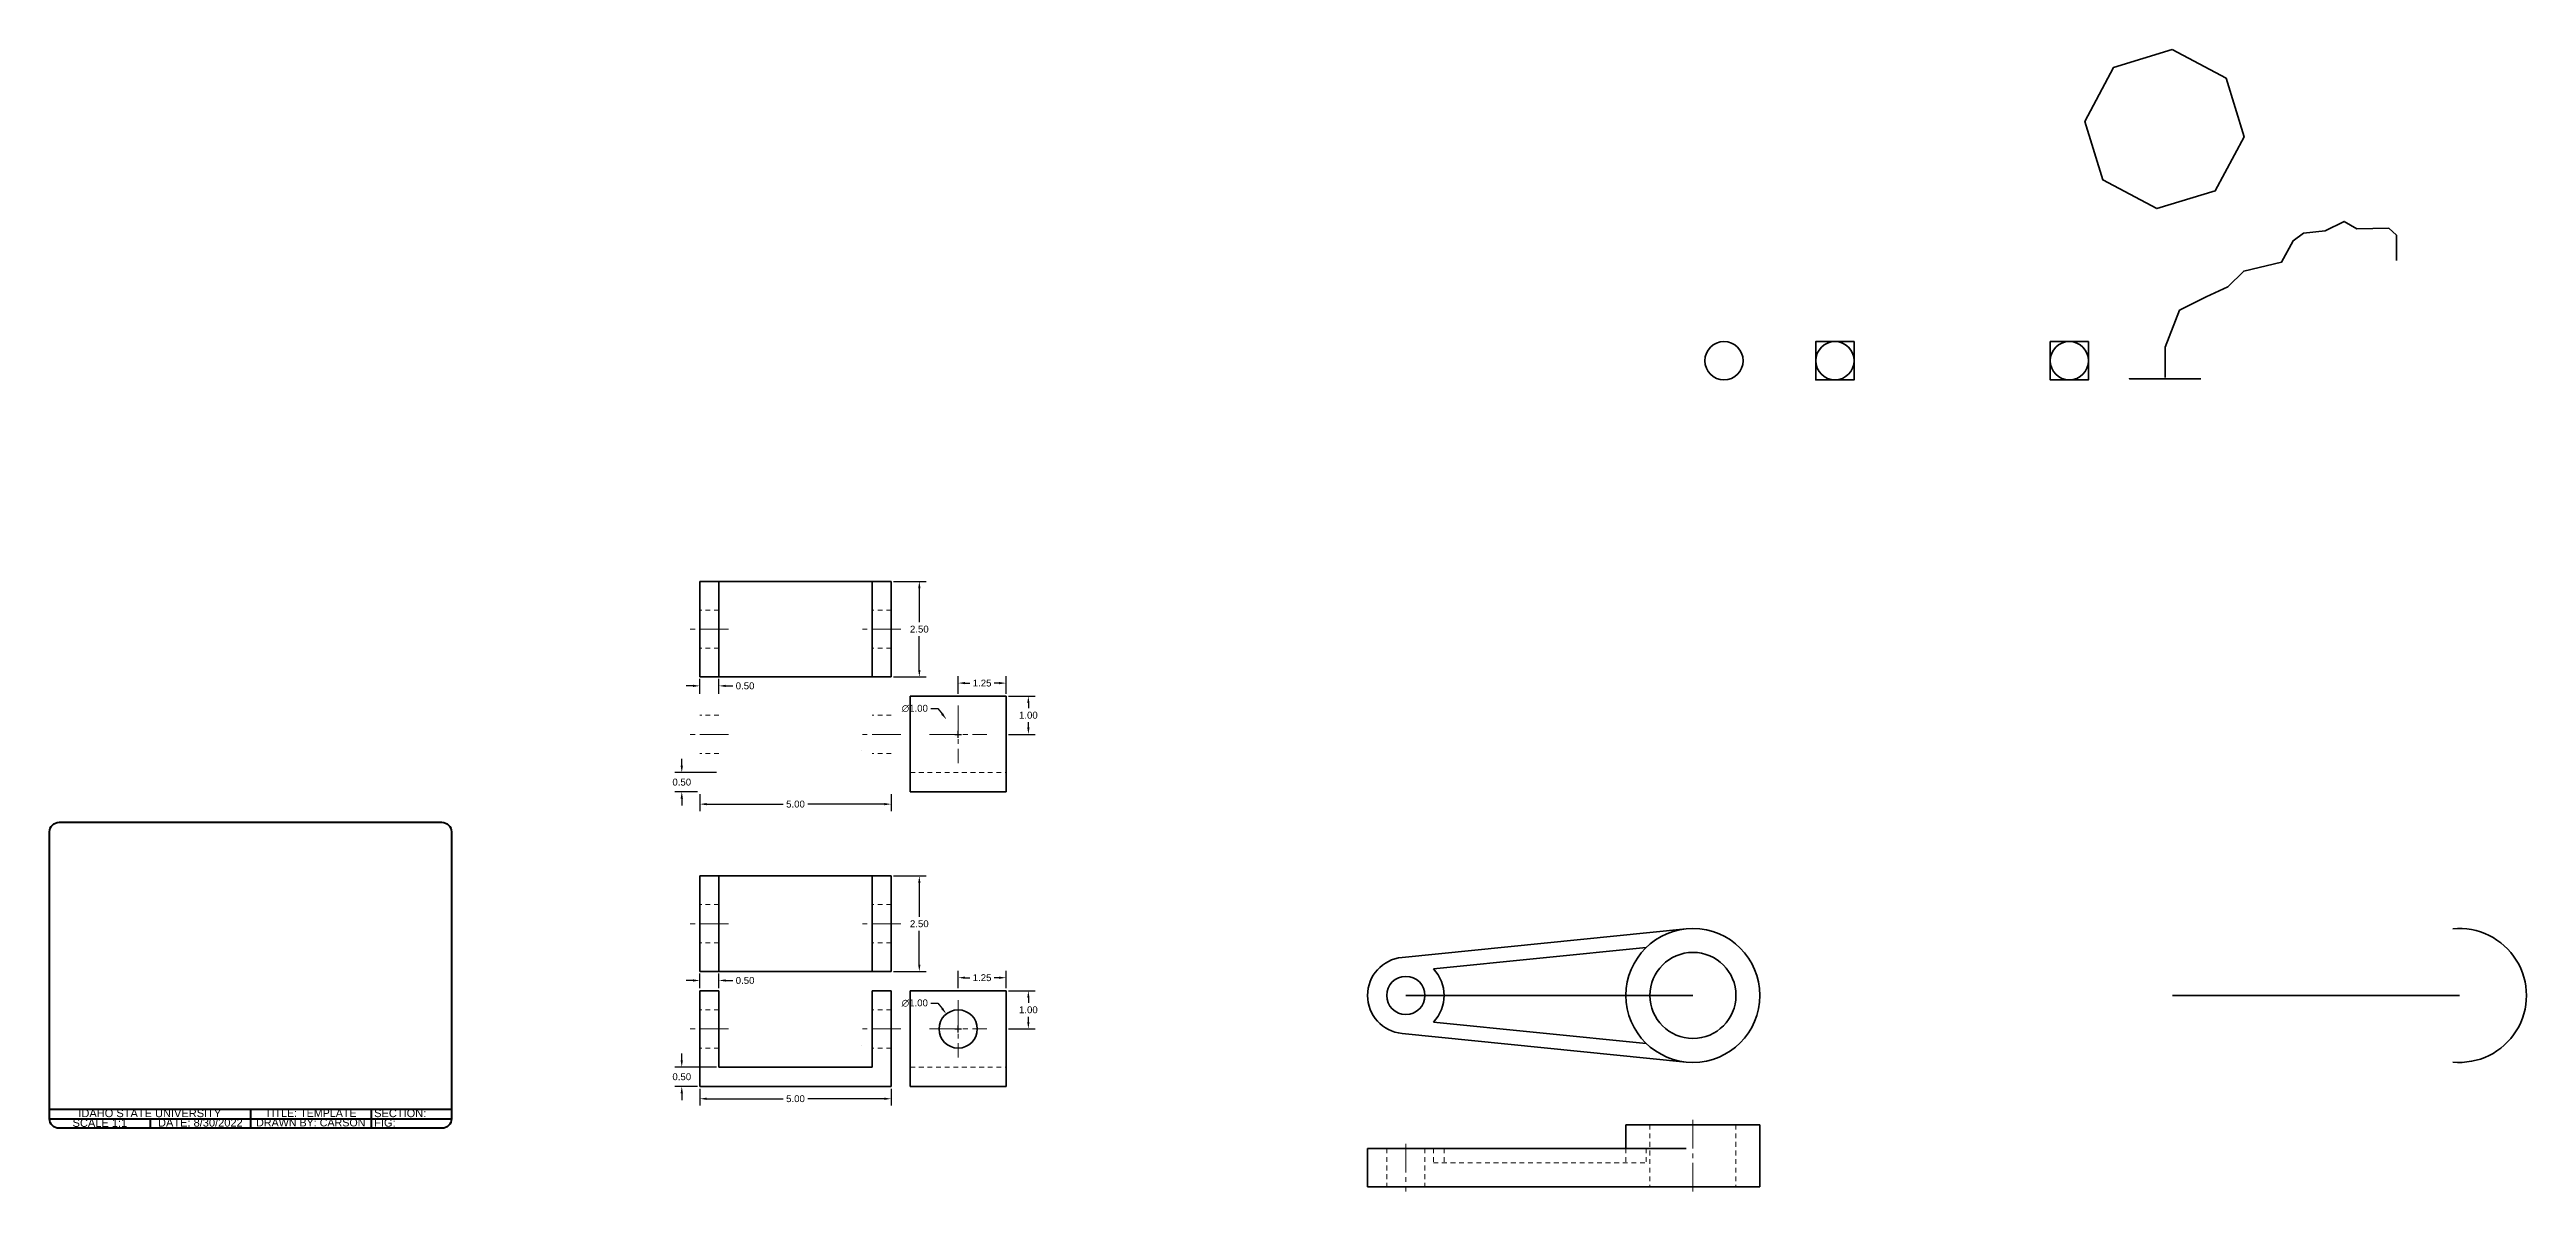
# Model space of a CAD drawing. Header units: inches. Extents: x 3.7 to 68.4, y 1.7 to 31.6.
import ezdxf

# ---------------------------------------------------------------- set-up
doc = ezdxf.new("R2010")
doc.units = ezdxf.units.IN
doc.header["$MEASUREMENT"] = 0
doc.linetypes.add('CENTER2', pattern=[1.125, 0.75, -0.125, 0.125, -0.125])
doc.linetypes.add('HIDDEN2', pattern=[0.1875, 0.125, -0.0625])
for name, color, linetype, lineweight in [('Border', 5, 'Continuous', 50), ('Center', 1, 'CENTER2', 13), ('Construction', 4, 'Continuous', 35), ('Hidden', 3, 'HIDDEN2', 13), ('Visible', 6, 'Continuous', 35)]:
    doc.layers.add(name, color=color, linetype=linetype, lineweight=lineweight)
doc.layers.add('Text', color=7, linetype='Continuous', lineweight=35, true_color=0xa552a5)
doc.styles.get("Standard").update_dxf_attribs({"font": 'arial.ttf'})
doc.dimstyles.get("Standard").update_dxf_attribs({"dimtxt": 0.18, "dimasz": 0.18, "dimexe": 0.18, "dimexo": 0.0625, "dimgap": 0.09, "dimtad": 0, "dimtih": 1, "dimtoh": 1, "dimzin": 0, "dimdsep": 46, "dimtxsty": 'Standard', "dimcen": 0.09, "dimadec": 0, "dimazin": 0, "dimtfac": 1, "dimtofl": 0, "dimtmove": 0, "dimatfit": 3, "dimfxl": 1, "dimtolj": 1, "dimtzin": 0, "dimarcsym": 0})

# ---------------------------------------------------------------- blocks, each defined once
blk = doc.blocks.new('*D2')
at = {"layer": 'Defpoints', "color": 0, "transparency": 16777216}
for p in [(25.644, 9.953), (25.644, 7.453), (26.379, 7.453)]:
    blk.add_point(p, dxfattribs=at)
at = {"layer": 'Text', "color": 0, "lineweight": -2, "transparency": 16777216}
for p, q in [((25.706, 9.953), (26.559, 9.953)), ((26.379, 9.773), (26.379, 8.885)), ((26.379, 7.633), (26.379, 8.521)), ((25.706, 7.453), (26.559, 7.453))]:
    blk.add_line(p, q, dxfattribs=at)
at = {"layer": 'Text', "color": 0, "transparency": 16777216}
for points in [[(26.349, 9.773), (26.409, 9.773), (26.379, 9.953)], [(26.349, 7.633), (26.409, 7.633), (26.379, 7.453)]]:
    blk.add_solid(points, dxfattribs=at)
at = {"layer": 'Text', "color": 0, "transparency": 16777216, "insert": (26.379, 8.703), "char_height": 0.18, "attachment_point": 5}
blk.add_mtext('\\A1;2.50', dxfattribs=at)
blk = doc.blocks.new('*D3')
at = {"layer": 'Defpoints', "color": 0, "transparency": 16777216}
for p in [(20.644, 4.453), (25.644, 4.453), (25.644, 4.129)]:
    blk.add_point(p, dxfattribs=at)
at = {"layer": 'Text', "color": 0, "lineweight": -2, "transparency": 16777216}
for p, q in [((20.644, 4.391), (20.644, 3.949)), ((20.824, 4.129), (22.82, 4.129)), ((25.464, 4.129), (23.467, 4.129)), ((25.644, 4.391), (25.644, 3.949))]:
    blk.add_line(p, q, dxfattribs=at)
at = {"layer": 'Text', "color": 0, "transparency": 16777216}
for points in [[(20.824, 4.159), (20.824, 4.099), (20.644, 4.129)], [(25.464, 4.159), (25.464, 4.099), (25.644, 4.129)]]:
    blk.add_solid(points, dxfattribs=at)
at = {"layer": 'Text', "color": 0, "transparency": 16777216, "insert": (23.144, 4.129), "char_height": 0.18, "attachment_point": 5}
blk.add_mtext('\\A1;5.00', dxfattribs=at)
blk = doc.blocks.new('*D4')
at = {"layer": 'Defpoints', "color": 0, "transparency": 16777216}
for p in [(21.144, 7.221), (20.644, 6.953), (21.144, 6.953)]:
    blk.add_point(p, dxfattribs=at)
at = {"layer": 'Text', "color": 0, "lineweight": -2, "transparency": 16777216}
for p, q in [((20.464, 7.221), (20.284, 7.221)), ((20.644, 7.016), (20.644, 7.401)), ((21.144, 7.016), (21.144, 7.401)), ((21.324, 7.221), (21.504, 7.221))]:
    blk.add_line(p, q, dxfattribs=at)
at = {"layer": 'Text', "color": 0, "transparency": 16777216}
for points in [[(20.464, 7.251), (20.464, 7.191), (20.644, 7.221)], [(21.324, 7.251), (21.324, 7.191), (21.144, 7.221)]]:
    blk.add_solid(points, dxfattribs=at)
at = {"layer": 'Text', "color": 0, "transparency": 16777216, "insert": (21.827, 7.221), "char_height": 0.18, "attachment_point": 5}
blk.add_mtext('\\A1;0.50', dxfattribs=at)
blk = doc.blocks.new('*D5')
at = {"layer": 'Defpoints', "color": 0, "transparency": 16777216}
for p in [(28.644, 7.293), (27.394, 6.953), (28.644, 6.953)]:
    blk.add_point(p, dxfattribs=at)
at = {"layer": 'Text', "color": 0, "lineweight": -2, "transparency": 16777216}
for p, q in [((27.394, 7.016), (27.394, 7.473)), ((27.574, 7.293), (27.703, 7.293)), ((28.464, 7.293), (28.335, 7.293)), ((28.644, 7.016), (28.644, 7.473))]:
    blk.add_line(p, q, dxfattribs=at)
at = {"layer": 'Text', "color": 0, "transparency": 16777216}
for points in [[(27.574, 7.323), (27.574, 7.263), (27.394, 7.293)], [(28.464, 7.323), (28.464, 7.263), (28.644, 7.293)]]:
    blk.add_solid(points, dxfattribs=at)
at = {"layer": 'Text', "color": 0, "transparency": 16777216, "insert": (28.019, 7.293), "char_height": 0.18, "attachment_point": 5}
blk.add_mtext('\\A1;1.25', dxfattribs=at)
blk = doc.blocks.new('*D6')
at = {"layer": 'Defpoints', "color": 0, "transparency": 16777216}
for p in [(27.085, 6.347), (27.703, 5.56)]:
    blk.add_point(p, dxfattribs=at)
at = {"layer": 'Text', "color": 0, "lineweight": -2, "transparency": 16777216}
for p, q in [((26.683, 6.63), (26.863, 6.63)), ((26.863, 6.63), (26.974, 6.488)), ((27.304, 5.953), (27.484, 5.953)), ((27.394, 5.863), (27.394, 6.043))]:
    blk.add_line(p, q, dxfattribs=at)
at = {"layer": 'Text', "color": 0, "transparency": 16777216}
blk.add_solid([(26.998, 6.507), (26.95, 6.47), (27.085, 6.347)], dxfattribs=at)
at = {"layer": 'Text', "color": 0, "transparency": 16777216, "insert": (26.261, 6.63), "char_height": 0.18, "attachment_point": 5}
blk.add_mtext('\\A1;∅1.00', dxfattribs=at)
blk = doc.blocks.new('*D7')
at = {"layer": 'Defpoints', "color": 0, "transparency": 16777216}
for p in [(20.173, 4.953), (21.144, 4.953), (20.644, 4.453)]:
    blk.add_point(p, dxfattribs=at)
at = {"layer": 'Text', "color": 0, "lineweight": -2, "transparency": 16777216}
for p, q in [((20.173, 5.133), (20.173, 5.313)), ((21.081, 4.953), (19.993, 4.953)), ((20.581, 4.453), (19.993, 4.453)), ((20.173, 4.273), (20.173, 4.093))]:
    blk.add_line(p, q, dxfattribs=at)
at = {"layer": 'Text', "color": 0, "transparency": 16777216}
for points in [[(20.143, 5.133), (20.203, 5.133), (20.173, 4.953)], [(20.143, 4.273), (20.203, 4.273), (20.173, 4.453)]]:
    blk.add_solid(points, dxfattribs=at)
at = {"layer": 'Text', "color": 0, "transparency": 16777216, "insert": (20.173, 4.703), "char_height": 0.18, "attachment_point": 5}
blk.add_mtext('\\A1;0.50', dxfattribs=at)
blk = doc.blocks.new('*D8')
at = {"layer": 'Defpoints', "color": 0, "transparency": 16777216}
for p in [(28.644, 6.953), (29.228, 6.953), (28.644, 5.953)]:
    blk.add_point(p, dxfattribs=at)
at = {"layer": 'Text', "color": 0, "lineweight": -2, "transparency": 16777216}
for p, q in [((28.706, 6.953), (29.408, 6.953)), ((29.228, 6.773), (29.228, 6.635)), ((28.706, 5.953), (29.408, 5.953)), ((29.228, 6.133), (29.228, 6.271))]:
    blk.add_line(p, q, dxfattribs=at)
at = {"layer": 'Text', "color": 0, "transparency": 16777216}
for points in [[(29.198, 6.773), (29.258, 6.773), (29.228, 6.953)], [(29.198, 6.133), (29.258, 6.133), (29.228, 5.953)]]:
    blk.add_solid(points, dxfattribs=at)
at = {"layer": 'Text', "color": 0, "transparency": 16777216, "insert": (29.228, 6.453), "char_height": 0.18, "attachment_point": 5}
blk.add_mtext('\\A1;1.00', dxfattribs=at)
blk = doc.blocks.new('*D10')
at = {"layer": 'Defpoints', "color": 0, "transparency": 16777216}
for p in [(25.644, 17.656), (25.644, 15.156), (26.379, 15.156)]:
    blk.add_point(p, dxfattribs=at)
at = {"layer": 'Text', "color": 0, "lineweight": -2, "transparency": 16777216}
for p, q in [((25.706, 17.656), (26.559, 17.656)), ((26.379, 17.476), (26.379, 16.588)), ((26.379, 15.336), (26.379, 16.224)), ((25.706, 15.156), (26.559, 15.156))]:
    blk.add_line(p, q, dxfattribs=at)
at = {"layer": 'Text', "color": 0, "transparency": 16777216}
for points in [[(26.349, 17.476), (26.409, 17.476), (26.379, 17.656)], [(26.349, 15.336), (26.409, 15.336), (26.379, 15.156)]]:
    blk.add_solid(points, dxfattribs=at)
at = {"layer": 'Text', "color": 0, "transparency": 16777216, "insert": (26.379, 16.406), "char_height": 0.18, "attachment_point": 5}
blk.add_mtext('\\A1;2.50', dxfattribs=at)
blk = doc.blocks.new('*D11')
at = {"layer": 'Defpoints', "color": 0, "transparency": 16777216}
for p in [(20.644, 12.156), (25.644, 12.156), (25.644, 11.831)]:
    blk.add_point(p, dxfattribs=at)
at = {"layer": 'Text', "color": 0, "lineweight": -2, "transparency": 16777216}
for p, q in [((20.644, 12.093), (20.644, 11.651)), ((20.824, 11.831), (22.82, 11.831)), ((25.464, 11.831), (23.467, 11.831)), ((25.644, 12.093), (25.644, 11.651))]:
    blk.add_line(p, q, dxfattribs=at)
at = {"layer": 'Text', "color": 0, "transparency": 16777216}
for points in [[(20.824, 11.861), (20.824, 11.801), (20.644, 11.831)], [(25.464, 11.861), (25.464, 11.801), (25.644, 11.831)]]:
    blk.add_solid(points, dxfattribs=at)
at = {"layer": 'Text', "color": 0, "transparency": 16777216, "insert": (23.144, 11.831), "char_height": 0.18, "attachment_point": 5}
blk.add_mtext('\\A1;5.00', dxfattribs=at)
blk = doc.blocks.new('*D12')
at = {"layer": 'Defpoints', "color": 0, "transparency": 16777216}
for p in [(21.144, 14.923), (20.644, 14.656), (21.144, 14.656)]:
    blk.add_point(p, dxfattribs=at)
at = {"layer": 'Text', "color": 0, "lineweight": -2, "transparency": 16777216}
for p, q in [((20.464, 14.923), (20.284, 14.923)), ((20.644, 14.718), (20.644, 15.103)), ((21.144, 14.718), (21.144, 15.103)), ((21.324, 14.923), (21.504, 14.923))]:
    blk.add_line(p, q, dxfattribs=at)
at = {"layer": 'Text', "color": 0, "transparency": 16777216}
for points in [[(20.464, 14.953), (20.464, 14.893), (20.644, 14.923)], [(21.324, 14.953), (21.324, 14.893), (21.144, 14.923)]]:
    blk.add_solid(points, dxfattribs=at)
at = {"layer": 'Text', "color": 0, "transparency": 16777216, "insert": (21.827, 14.923), "char_height": 0.18, "attachment_point": 5}
blk.add_mtext('\\A1;0.50', dxfattribs=at)
blk = doc.blocks.new('*D13')
at = {"layer": 'Defpoints', "color": 0, "transparency": 16777216}
for p in [(28.644, 14.996), (27.394, 14.656), (28.644, 14.656)]:
    blk.add_point(p, dxfattribs=at)
at = {"layer": 'Text', "color": 0, "lineweight": -2, "transparency": 16777216}
for p, q in [((27.394, 14.718), (27.394, 15.176)), ((27.574, 14.996), (27.703, 14.996)), ((28.464, 14.996), (28.335, 14.996)), ((28.644, 14.718), (28.644, 15.176))]:
    blk.add_line(p, q, dxfattribs=at)
at = {"layer": 'Text', "color": 0, "transparency": 16777216}
for points in [[(27.574, 15.026), (27.574, 14.966), (27.394, 14.996)], [(28.464, 15.026), (28.464, 14.966), (28.644, 14.996)]]:
    blk.add_solid(points, dxfattribs=at)
at = {"layer": 'Text', "color": 0, "transparency": 16777216, "insert": (28.019, 14.996), "char_height": 0.18, "attachment_point": 5}
blk.add_mtext('\\A1;1.25', dxfattribs=at)
blk = doc.blocks.new('*D14')
at = {"layer": 'Defpoints', "color": 0, "transparency": 16777216}
for p in [(27.085, 14.049), (27.703, 13.263)]:
    blk.add_point(p, dxfattribs=at)
at = {"layer": 'Text', "color": 0, "lineweight": -2, "transparency": 16777216}
for p, q in [((26.683, 14.332), (26.863, 14.332)), ((26.863, 14.332), (26.974, 14.191)), ((27.304, 13.656), (27.484, 13.656)), ((27.394, 13.566), (27.394, 13.746))]:
    blk.add_line(p, q, dxfattribs=at)
at = {"layer": 'Text', "color": 0, "transparency": 16777216}
blk.add_solid([(26.998, 14.209), (26.95, 14.172), (27.085, 14.049)], dxfattribs=at)
at = {"layer": 'Text', "color": 0, "transparency": 16777216, "insert": (26.261, 14.332), "char_height": 0.18, "attachment_point": 5}
blk.add_mtext('\\A1;∅1.00', dxfattribs=at)
blk = doc.blocks.new('*D15')
at = {"layer": 'Defpoints', "color": 0, "transparency": 16777216}
for p in [(20.173, 12.656), (21.144, 12.656), (20.644, 12.156)]:
    blk.add_point(p, dxfattribs=at)
at = {"layer": 'Text', "color": 0, "lineweight": -2, "transparency": 16777216}
for p, q in [((20.173, 12.836), (20.173, 13.016)), ((21.081, 12.656), (19.993, 12.656)), ((20.581, 12.156), (19.993, 12.156)), ((20.173, 11.976), (20.173, 11.796))]:
    blk.add_line(p, q, dxfattribs=at)
at = {"layer": 'Text', "color": 0, "transparency": 16777216}
for points in [[(20.143, 12.836), (20.203, 12.836), (20.173, 12.656)], [(20.143, 11.976), (20.203, 11.976), (20.173, 12.156)]]:
    blk.add_solid(points, dxfattribs=at)
at = {"layer": 'Text', "color": 0, "transparency": 16777216, "insert": (20.173, 12.406), "char_height": 0.18, "attachment_point": 5}
blk.add_mtext('\\A1;0.50', dxfattribs=at)
blk = doc.blocks.new('*D9')
at = {"layer": 'Defpoints', "color": 0, "transparency": 16777216}
for p in [(28.644, 14.656), (29.228, 14.656), (28.644, 13.656)]:
    blk.add_point(p, dxfattribs=at)
at = {"layer": 'Text', "color": 0, "lineweight": -2, "transparency": 16777216}
for p, q in [((28.706, 14.656), (29.408, 14.656)), ((29.228, 14.476), (29.228, 14.338)), ((28.706, 13.656), (29.408, 13.656)), ((29.228, 13.836), (29.228, 13.974))]:
    blk.add_line(p, q, dxfattribs=at)
at = {"layer": 'Text', "color": 0, "transparency": 16777216}
for points in [[(29.198, 14.476), (29.258, 14.476), (29.228, 14.656)], [(29.198, 13.836), (29.258, 13.836), (29.228, 13.656)]]:
    blk.add_solid(points, dxfattribs=at)
at = {"layer": 'Text', "color": 0, "transparency": 16777216, "insert": (29.228, 14.156), "char_height": 0.18, "attachment_point": 5}
blk.add_mtext('\\A1;1.00', dxfattribs=at)

msp = doc.modelspace()

# ---------------------------------------------------------------- linework, layer by layer
at = {"layer": 'Border'}
for p, q in [((3.656, 3.854), (14.156, 3.854)), ((3.656, 3.606), (14.156, 3.606)), ((6.286, 3.606), (6.286, 3.356)), ((8.906, 3.854), (8.906, 3.356)), ((12.056, 3.854), (12.056, 3.356))]:
    msp.add_line(p, q, dxfattribs=at)
msp.add_lwpolyline([(3.906, 11.356), (13.906, 11.356, -0.414214), (14.156, 11.106), (14.156, 3.606, -0.414214), (13.906, 3.356), (3.906, 3.356, -0.414214), (3.656, 3.606), (3.656, 11.106, -0.414214)], format="xyb", close=True, dxfattribs=at)
at = {"layer": 'Center'}
for p, q in [((21.394, 16.406), (20.394, 16.406)), ((25.894, 16.406), (24.894, 16.406)), ((27.394, 14.406), (27.394, 12.906)), ((21.394, 13.656), (20.394, 13.656)), ((25.894, 13.656), (24.894, 13.656)), ((26.644, 13.656), (28.144, 13.656)), ((24.856, 13.224), (24.856, 13.224)), ((21.394, 8.703), (20.394, 8.703)), ((25.894, 8.703), (24.894, 8.703)), ((27.394, 6.703), (27.394, 5.203)), ((21.394, 5.953), (20.394, 5.953)), ((25.894, 5.953), (24.894, 5.953)), ((26.644, 5.953), (28.144, 5.953)), ((24.856, 5.522), (24.856, 5.522)), ((46.59, 3.574), (46.59, 1.704)), ((39.09, 2.954), (39.09, 1.704))]:
    msp.add_line(p, q, dxfattribs=at)
at = {"layer": 'Construction'}
msp.add_line((38.09, 2.829), (38.09, 1.829), dxfattribs=at)
at = {"layer": 'Hidden'}
for p, q in [((21.144, 16.906), (20.644, 16.906)), ((25.644, 16.906), (25.144, 16.906)), ((21.144, 15.906), (20.644, 15.906)), ((25.644, 15.906), (25.144, 15.906)), ((21.144, 14.156), (20.644, 14.156)), ((25.644, 14.156), (25.144, 14.156)), ((21.144, 13.156), (20.644, 13.156)), ((25.644, 13.156), (25.144, 13.156)), ((26.144, 12.656), (28.644, 12.656)), ((21.144, 9.203), (20.644, 9.203)), ((25.644, 9.203), (25.144, 9.203)), ((21.144, 8.203), (20.644, 8.203)), ((25.644, 8.203), (25.144, 8.203)), ((21.144, 6.453), (20.644, 6.453)), ((25.644, 6.453), (25.144, 6.453)), ((21.144, 5.453), (20.644, 5.453)), ((25.644, 5.453), (25.144, 5.453)), ((26.144, 4.953), (28.644, 4.953)), ((45.465, 3.449), (45.465, 1.829)), ((47.715, 3.449), (47.715, 1.829)), ((38.59, 2.829), (38.59, 1.829)), ((39.59, 2.829), (39.59, 1.829)), ((39.809, 2.829), (39.809, 2.449)), ((40.09, 2.829), (40.09, 2.449)), ((44.84, 2.829), (44.84, 2.449)), ((45.37, 2.829), (45.37, 2.449)), ((39.809, 2.449), (45.37, 2.449))]:
    msp.add_line(p, q, dxfattribs=at)
at = {"layer": 'Text'}
msp.add_circle((39.09, 6.829), 0.5, dxfattribs=at)
for start, end in [(95.67336, 264.32664), (315.94474, 44.05526)]:
    msp.add_arc((39.09, 6.829), 1, start, end, dxfattribs=at)
at = {"layer": 'Visible'}
for p, q in [((20.644, 15.156), (20.644, 17.656)), ((20.644, 17.656), (20.644, 17.656)), ((20.644, 17.656), (25.644, 17.656)), ((25.644, 17.656), (20.644, 17.656)), ((20.644, 17.656), (25.644, 17.656)), ((21.144, 15.156), (21.144, 17.656)), ((25.144, 17.656), (25.144, 15.156)), ((25.644, 17.656), (25.644, 15.156)), ((25.644, 15.156), (20.644, 15.156)), ((25.644, 15.156), (25.644, 15.156)), ((26.144, 14.656), (26.144, 12.156)), ((26.144, 14.656), (28.644, 14.656)), ((28.644, 14.656), (28.644, 12.156)), ((26.144, 12.156), (28.644, 12.156)), ((20.644, 7.453), (20.644, 9.953)), ((20.644, 9.953), (20.644, 9.953)), ((20.644, 9.953), (25.644, 9.953)), ((25.644, 9.953), (20.644, 9.953)), ((20.644, 9.953), (25.644, 9.953)), ((21.144, 7.453), (21.144, 9.953)), ((25.144, 9.953), (25.144, 7.453)), ((25.644, 9.953), (25.644, 7.453)), ((46.415, 8.57), (38.991, 7.824)), ((45.37, 8.083), (39.809, 7.524)), ((25.644, 7.453), (20.644, 7.453)), ((25.644, 7.453), (25.644, 7.453)), ((20.644, 6.953), (20.644, 4.453)), ((21.144, 6.953), (20.644, 6.953)), ((21.144, 6.953), (21.144, 4.953)), ((25.644, 6.953), (25.144, 6.953)), ((25.144, 6.953), (25.144, 4.953)), ((25.644, 6.953), (25.644, 4.453)), ((26.144, 6.953), (26.144, 4.453)), ((26.144, 6.953), (28.644, 6.953)), ((28.644, 6.953), (28.644, 4.453)), ((39.09, 6.829), (46.59, 6.829)), ((59.116, 6.829), (66.616, 6.829)), ((46.415, 5.087), (38.991, 5.833)), ((45.37, 5.574), (39.809, 6.133)), ((25.144, 4.953), (21.144, 4.953)), ((25.644, 4.453), (20.644, 4.453)), ((26.144, 4.453), (28.644, 4.453)), ((44.84, 3.449), (48.34, 3.449)), ((44.84, 3.449), (44.84, 2.829)), ((48.34, 3.449), (48.34, 1.829)), ((38.09, 1.829), (38.09, 2.829)), ((38.09, 2.829), (46.415, 2.829)), ((38.09, 1.829), (48.34, 1.829))]:
    msp.add_line(p, q, dxfattribs=at)
for points in [[(59.107, 31.561), (57.577, 31.093), (56.827, 29.681), (57.295, 28.152), (58.707, 27.401), (60.236, 27.869), (60.987, 29.281), (60.519, 30.811)], [(50.8, 23.924), (49.8, 23.924), (49.8, 22.924), (50.8, 22.924)], [(56.924, 23.924), (55.924, 23.924), (55.924, 22.924), (56.924, 22.924)]]:
    msp.add_lwpolyline(points, close=True, dxfattribs=at)
msp.add_lwpolyline([(58.925, 22.983), (58.925, 23.779), (59.304, 24.744), (60.002, 25.098), (60.568, 25.352), (60.982, 25.766), (61.967, 26.003), (62.275, 26.56), (62.537, 26.756), (63.11, 26.818), (63.607, 27.065), (63.939, 26.872), (64.767, 26.891), (64.972, 26.704), (64.972, 26.044)], dxfattribs=at)
for centre, radius in [((47.401, 23.424), 0.5), ((50.3, 23.424), 0.5), ((56.424, 23.424), 0.5), ((46.59, 6.829), 1.75), ((46.59, 6.829), 1.125), ((27.394, 5.953), 0.5)]:
    msp.add_circle(centre, radius, dxfattribs=at)
at = {"layer": 'Visible', "extrusion": (0, -1, 0)}
msp.add_circle((58.925, 0, -22.954), 0.931, dxfattribs=at)
at = {"layer": 'Visible'}
msp.add_arc((66.616, 6.829), 1.75, 264.26082, 95.73918, dxfattribs=at)

# ---------------------------------------------------------------- texts
at = {"layer": 'Border', "attachment_point": 1}
for s, width, heights, insert, char_height in [('\\pxqc;{\\C6;SCALE 1:1}', 2.62989, [0], (3.656, 3.6), 0.2065), ('\\pxqc,t19;{\\C6;IDAHO STATE UNIVERSITY}', 5.23919, [0.155], (3.656, 3.854), 0.2065), ('\\pxqc;{\\C6;DATE: 8/30/2022}', 2.62003, [0], (6.286, 3.606), 0.2065), ('\\pxqc;{\\C6;DRAWN BY: CARSON}', 3.15, [0], (8.906, 3.605), 0.2), ('\\pxqc;{\\C6;TITLE: TEMPLATE}', 3.15, [0], (8.906, 3.854), 0.2), ('\\pxql;{\\C6; SECTION:}', 2.1, [0], (12.056, 3.854), 0.2065), ('{\\C6; FIG:}', 2.02678, [0], (12.056, 3.605), 0.2065)]:
    msp.add_mtext_dynamic_manual_height_columns(s, width=width, gutter_width=1, heights=heights, dxfattribs=dict(at, insert=insert, char_height=char_height))

# ---------------------------------------------------------------- dimensions: what is measured, and where the dimension line sits
at = {"layer": 'Text'}
for base, p1, p2, picture, middle in [((26.379, 15.156), (25.644, 17.656), (25.644, 15.156), '*D10', (26.379, 16.406)), ((29.228, 14.656), (28.644, 13.656), (28.644, 14.656), '*D9', (29.228, 14.156)), ((20.173, 12.656), (20.644, 12.156), (21.144, 12.656), '*D15', (20.173, 12.406)), ((26.379, 7.453), (25.644, 9.953), (25.644, 7.453), '*D2', (26.379, 8.703)), ((29.228, 6.953), (28.644, 5.953), (28.644, 6.953), '*D8', (29.228, 6.453)), ((20.173, 4.953), (20.644, 4.453), (21.144, 4.953), '*D7', (20.173, 4.703))]:
    dim = msp.add_linear_dim(base=base, p1=p1, p2=p2, angle=90, dimstyle='Standard', dxfattribs=at)
    dim.commit()
    dim.dimension.update_dxf_attribs({"geometry": picture, "text_midpoint": middle})
for base, p1, p2, picture, middle in [((21.144, 14.923), (20.644, 14.656), (21.144, 14.656), '*D12', (21.827, 14.923)), ((28.644, 14.996), (27.394, 14.656), (28.644, 14.656), '*D13', (28.019, 14.996)), ((25.644, 11.831), (20.644, 12.156), (25.644, 12.156), '*D11', (23.144, 11.831)), ((21.144, 7.221), (20.644, 6.953), (21.144, 6.953), '*D4', (21.827, 7.221)), ((28.644, 7.293), (27.394, 6.953), (28.644, 6.953), '*D5', (28.019, 7.293)), ((25.644, 4.129), (20.644, 4.453), (25.644, 4.453), '*D3', (23.144, 4.129))]:
    dim = msp.add_linear_dim(base=base, p1=p1, p2=p2, dimstyle='Standard', dxfattribs=at)
    dim.commit()
    dim.dimension.update_dxf_attribs({"geometry": picture, "text_midpoint": middle})
for p1, p2, picture, middle in [((27.703, 13.263), (27.085, 14.049), '*D14', (26.261, 14.332)), ((27.703, 5.56), (27.085, 6.347), '*D6', (26.261, 6.63))]:
    dim = msp.add_diameter_dim_2p(p1=p1, p2=p2, dimstyle='Standard', dxfattribs=at)
    dim.commit()
    dim.dimension.update_dxf_attribs({"geometry": picture, "text_midpoint": middle})

doc.saveas('drawing.dxf')
